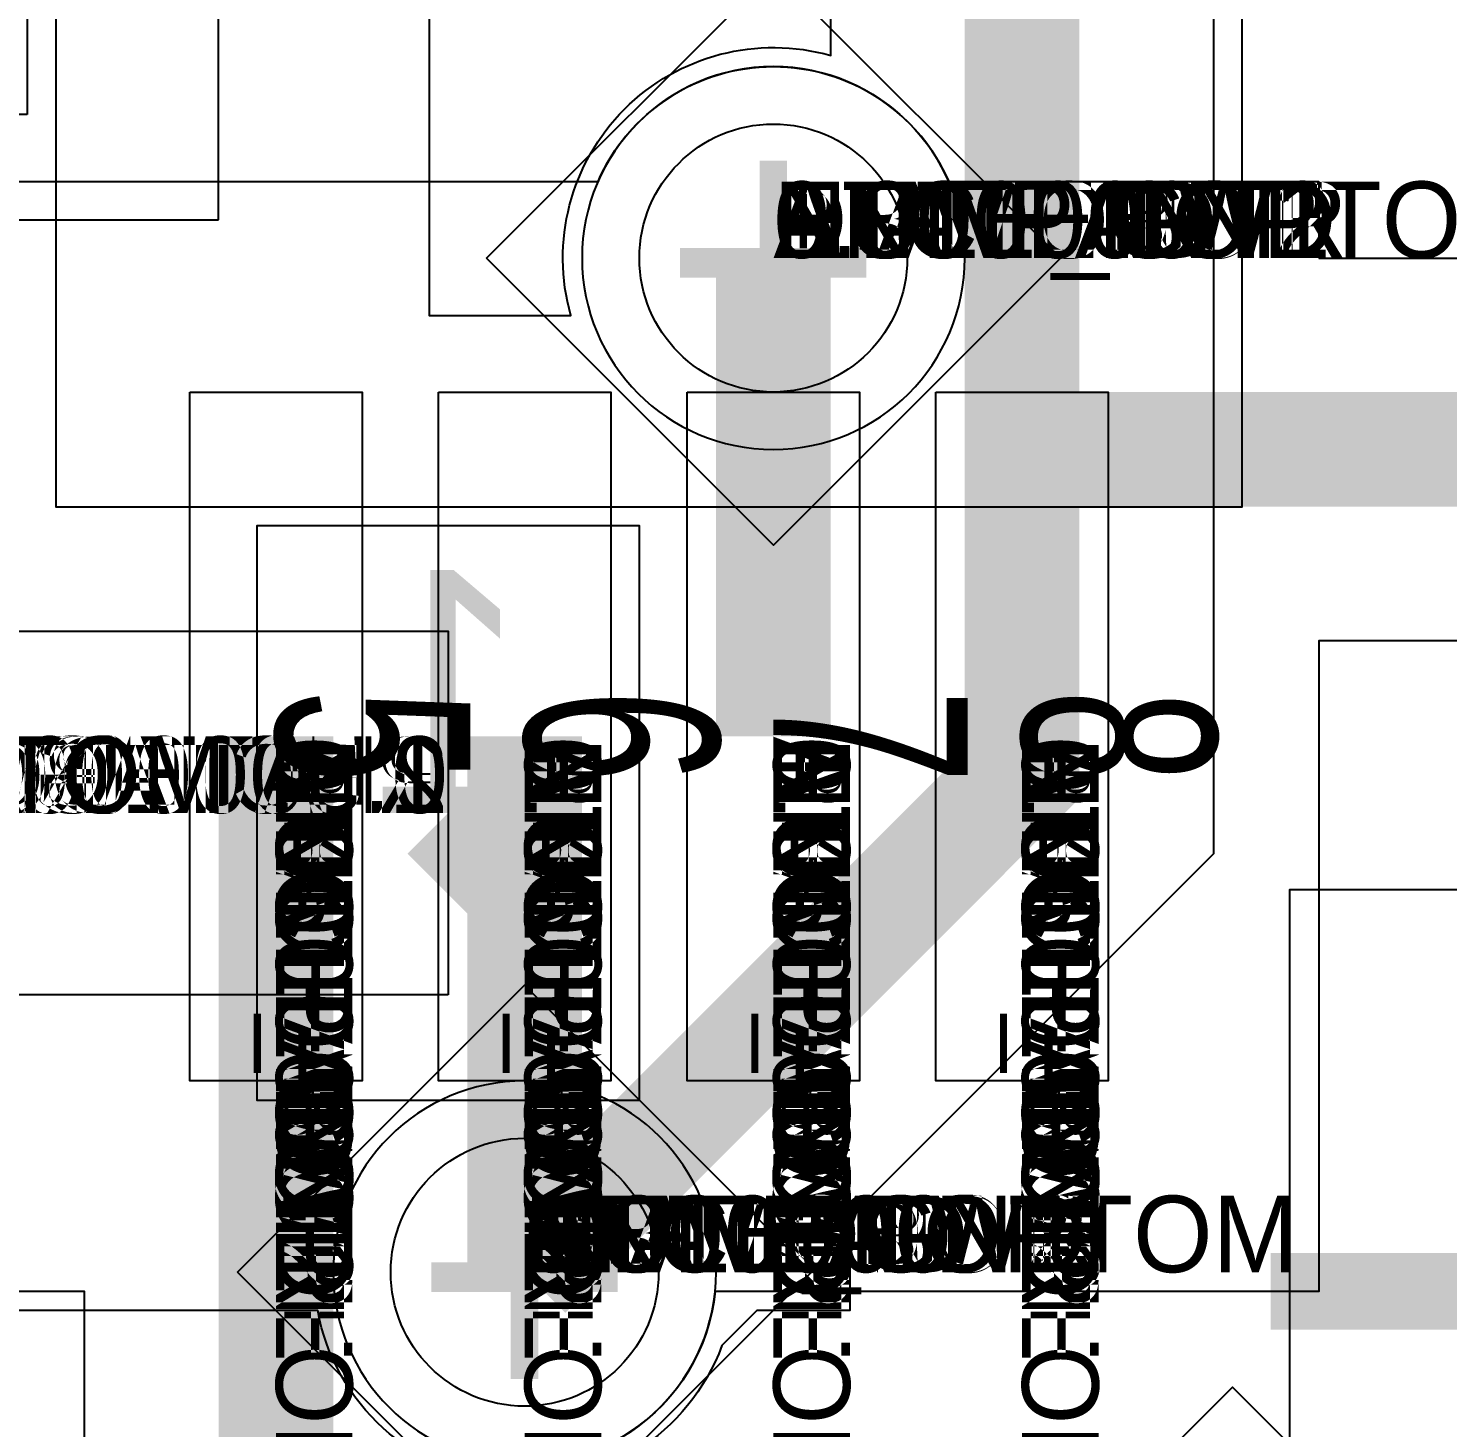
# Model space of a CAD drawing. Extents: x 0 to 323, y 0 to 320.
# Drawn here: x 159.116 to 162.825, y 245.25 to 248.906 of the extents above; entities that cross this region are included whole.
import ezdxf
from ezdxf.enums import TextEntityAlignment as Align

# ---------------------------------------------------------------- set-up
doc = ezdxf.new("R2010")
doc.units = 0
doc.header["$MEASUREMENT"] = 0
doc.layers.get('0').update_dxf_attribs({"linetype": 'CONTINUOUS'})
for name, color, linetype in [('CDN_FIGURES', 7, 'CONTINUOUS'), ('ETCH_BOTTOM', 7, 'CONTINUOUS'), ('ETCH_GND', 3, 'CONTINUOUS'), ('ETCH_INT1', 4, 'CONTINUOUS'), ('ETCH_INT2', 5, 'CONTINUOUS'), ('ETCH_PWR', 6, 'CONTINUOUS'), ('ETCH_TOP', 2, 'CONTINUOUS'), ('MANUFACTURING_NCLEGEND-1-6', 8, 'CONTINUOUS'), ('PACKAGE_GEOMETRY_ASSEMBLY_TOP', 11, 'CONTINUOUS'), ('PACKAGE_GEOMETRY_PIN_NUMBER', 9, 'CONTINUOUS')]:
    doc.layers.add(name, color=color, linetype=linetype)

# ---------------------------------------------------------------- blocks, each defined once
blk = doc.blocks.new('PAD_INFO')
for tag in ['SHAPE_TYPE', 'PAD_HEIGHT', 'PAD_LAYER', 'PAD_TYPE', 'PAD_WIDTH']:
    blk.add_attdef(tag, (0, 0), '', height=0.2)
at = {"flags": 2}
blk.add_attdef('CDN_TYPE', (0, 0), '', height=0.2, dxfattribs=at)
blk = doc.blocks.new('DRILL_INFO')
at = {"flags": 2}
blk.add_attdef('CDN_TYPE', (0, 0), '', height=0.2, dxfattribs=at)
for tag in ['FSHAPE', 'FCHAR', 'DRILL_HEIGHT', 'DIAMETER', 'PLATED', 'DRILL_WIDTH']:
    blk.add_attdef(tag, (0, 0), '', height=0.2)
blk = doc.blocks.new('VIA0700X0300')
at = {"layer": 'ETCH_BOTTOM'}
blk.add_circle((0, 0), 0.35, dxfattribs=at)
at = {"layer": 'ETCH_GND'}
blk.add_circle((0, 0), 0.35, dxfattribs=at)
at = {"layer": 'ETCH_INT1'}
blk.add_circle((0, 0), 0.35, dxfattribs=at)
at = {"layer": 'ETCH_INT2'}
blk.add_circle((0, 0), 0.35, dxfattribs=at)
at = {"layer": 'ETCH_PWR'}
blk.add_circle((0, 0), 0.35, dxfattribs=at)
at = {"layer": 'ETCH_TOP'}
blk.add_circle((0, 0), 0.35, dxfattribs=at)
ref = blk.add_blockref('PAD_INFO', (0, 0))
ref.add_attrib('PAD_LAYER', 'ETCH_TOP', (0, 0), dxfattribs={"height": 0.2})
ref.add_attrib('SHAPE_TYPE', 'NULL', (0, 0), dxfattribs={"height": 0.2})
ref.add_attrib('PAD_TYPE', 'ANTIPAD', (0, 0), dxfattribs={"height": 0.2})
ref.add_attrib('PAD_WIDTH', '0.000000', (0, 0), dxfattribs={"height": 0.2})
ref.add_attrib('PAD_HEIGHT', '0.000000', (0, 0), dxfattribs={"height": 0.2})
ref = blk.add_blockref('PAD_INFO', (0, 0))
ref.add_attrib('PAD_LAYER', 'ETCH_GND', (0, 0), dxfattribs={"height": 0.2})
ref.add_attrib('SHAPE_TYPE', 'NULL', (0, 0), dxfattribs={"height": 0.2})
ref.add_attrib('PAD_TYPE', 'ANTIPAD', (0, 0), dxfattribs={"height": 0.2})
ref.add_attrib('PAD_WIDTH', '0.000000', (0, 0), dxfattribs={"height": 0.2})
ref.add_attrib('PAD_HEIGHT', '0.000000', (0, 0), dxfattribs={"height": 0.2})
ref = blk.add_blockref('PAD_INFO', (0, 0))
ref.add_attrib('PAD_LAYER', 'ETCH_INT1', (0, 0), dxfattribs={"height": 0.2})
ref.add_attrib('SHAPE_TYPE', 'NULL', (0, 0), dxfattribs={"height": 0.2})
ref.add_attrib('PAD_TYPE', 'ANTIPAD', (0, 0), dxfattribs={"height": 0.2})
ref.add_attrib('PAD_WIDTH', '0.000000', (0, 0), dxfattribs={"height": 0.2})
ref.add_attrib('PAD_HEIGHT', '0.000000', (0, 0), dxfattribs={"height": 0.2})
ref = blk.add_blockref('PAD_INFO', (0, 0))
ref.add_attrib('PAD_LAYER', 'ETCH_INT2', (0, 0), dxfattribs={"height": 0.2})
ref.add_attrib('SHAPE_TYPE', 'NULL', (0, 0), dxfattribs={"height": 0.2})
ref.add_attrib('PAD_TYPE', 'ANTIPAD', (0, 0), dxfattribs={"height": 0.2})
ref.add_attrib('PAD_WIDTH', '0.000000', (0, 0), dxfattribs={"height": 0.2})
ref.add_attrib('PAD_HEIGHT', '0.000000', (0, 0), dxfattribs={"height": 0.2})
ref = blk.add_blockref('PAD_INFO', (0, 0))
ref.add_attrib('PAD_LAYER', 'ETCH_PWR', (0, 0), dxfattribs={"height": 0.2})
ref.add_attrib('SHAPE_TYPE', 'NULL', (0, 0), dxfattribs={"height": 0.2})
ref.add_attrib('PAD_TYPE', 'ANTIPAD', (0, 0), dxfattribs={"height": 0.2})
ref.add_attrib('PAD_WIDTH', '0.000000', (0, 0), dxfattribs={"height": 0.2})
ref.add_attrib('PAD_HEIGHT', '0.000000', (0, 0), dxfattribs={"height": 0.2})
ref = blk.add_blockref('PAD_INFO', (0, 0))
ref.add_attrib('PAD_LAYER', 'ETCH_BOTTOM', (0, 0), dxfattribs={"height": 0.2})
ref.add_attrib('SHAPE_TYPE', 'NULL', (0, 0), dxfattribs={"height": 0.2})
ref.add_attrib('PAD_TYPE', 'ANTIPAD', (0, 0), dxfattribs={"height": 0.2})
ref.add_attrib('PAD_WIDTH', '0.000000', (0, 0), dxfattribs={"height": 0.2})
ref.add_attrib('PAD_HEIGHT', '0.000000', (0, 0), dxfattribs={"height": 0.2})
ref = blk.add_blockref('PAD_INFO', (0, 0))
ref.add_attrib('PAD_LAYER', 'ETCH_TOP', (0, 0), dxfattribs={"height": 0.2})
ref.add_attrib('SHAPE_TYPE', 'NULL', (0, 0), dxfattribs={"height": 0.2})
ref.add_attrib('PAD_TYPE', 'THERMAL', (0, 0), dxfattribs={"height": 0.2})
ref.add_attrib('PAD_WIDTH', '0.000000', (0, 0), dxfattribs={"height": 0.2})
ref.add_attrib('PAD_HEIGHT', '0.000000', (0, 0), dxfattribs={"height": 0.2})
ref = blk.add_blockref('PAD_INFO', (0, 0))
ref.add_attrib('PAD_LAYER', 'ETCH_GND', (0, 0), dxfattribs={"height": 0.2})
ref.add_attrib('SHAPE_TYPE', 'NULL', (0, 0), dxfattribs={"height": 0.2})
ref.add_attrib('PAD_TYPE', 'THERMAL', (0, 0), dxfattribs={"height": 0.2})
ref.add_attrib('PAD_WIDTH', '0.000000', (0, 0), dxfattribs={"height": 0.2})
ref.add_attrib('PAD_HEIGHT', '0.000000', (0, 0), dxfattribs={"height": 0.2})
ref = blk.add_blockref('PAD_INFO', (0, 0))
ref.add_attrib('PAD_LAYER', 'ETCH_INT1', (0, 0), dxfattribs={"height": 0.2})
ref.add_attrib('SHAPE_TYPE', 'NULL', (0, 0), dxfattribs={"height": 0.2})
ref.add_attrib('PAD_TYPE', 'THERMAL', (0, 0), dxfattribs={"height": 0.2})
ref.add_attrib('PAD_WIDTH', '0.000000', (0, 0), dxfattribs={"height": 0.2})
ref.add_attrib('PAD_HEIGHT', '0.000000', (0, 0), dxfattribs={"height": 0.2})
ref = blk.add_blockref('PAD_INFO', (0, 0))
ref.add_attrib('PAD_LAYER', 'ETCH_INT2', (0, 0), dxfattribs={"height": 0.2})
ref.add_attrib('SHAPE_TYPE', 'NULL', (0, 0), dxfattribs={"height": 0.2})
ref.add_attrib('PAD_TYPE', 'THERMAL', (0, 0), dxfattribs={"height": 0.2})
ref.add_attrib('PAD_WIDTH', '0.000000', (0, 0), dxfattribs={"height": 0.2})
ref.add_attrib('PAD_HEIGHT', '0.000000', (0, 0), dxfattribs={"height": 0.2})
ref = blk.add_blockref('PAD_INFO', (0, 0))
ref.add_attrib('PAD_LAYER', 'ETCH_PWR', (0, 0), dxfattribs={"height": 0.2})
ref.add_attrib('SHAPE_TYPE', 'NULL', (0, 0), dxfattribs={"height": 0.2})
ref.add_attrib('PAD_TYPE', 'THERMAL', (0, 0), dxfattribs={"height": 0.2})
ref.add_attrib('PAD_WIDTH', '0.000000', (0, 0), dxfattribs={"height": 0.2})
ref.add_attrib('PAD_HEIGHT', '0.000000', (0, 0), dxfattribs={"height": 0.2})
ref = blk.add_blockref('PAD_INFO', (0, 0))
ref.add_attrib('PAD_LAYER', 'ETCH_BOTTOM', (0, 0), dxfattribs={"height": 0.2})
ref.add_attrib('SHAPE_TYPE', 'NULL', (0, 0), dxfattribs={"height": 0.2})
ref.add_attrib('PAD_TYPE', 'THERMAL', (0, 0), dxfattribs={"height": 0.2})
ref.add_attrib('PAD_WIDTH', '0.000000', (0, 0), dxfattribs={"height": 0.2})
ref.add_attrib('PAD_HEIGHT', '0.000000', (0, 0), dxfattribs={"height": 0.2})
ref = blk.add_blockref('PAD_INFO', (0, 0))
ref.add_attrib('PAD_LAYER', 'ETCH_TOP', (0, 0), dxfattribs={"height": 0.2})
ref.add_attrib('SHAPE_TYPE', 'CIRCLE', (0, 0), dxfattribs={"height": 0.2})
ref.add_attrib('PAD_TYPE', 'REGULAR', (0, 0), dxfattribs={"height": 0.2})
ref.add_attrib('PAD_WIDTH', '0.700000', (0, 0), dxfattribs={"height": 0.2})
ref.add_attrib('PAD_HEIGHT', '0.700000', (0, 0), dxfattribs={"height": 0.2})
ref = blk.add_blockref('PAD_INFO', (0, 0))
ref.add_attrib('PAD_LAYER', 'ETCH_GND', (0, 0), dxfattribs={"height": 0.2})
ref.add_attrib('SHAPE_TYPE', 'CIRCLE', (0, 0), dxfattribs={"height": 0.2})
ref.add_attrib('PAD_TYPE', 'REGULAR', (0, 0), dxfattribs={"height": 0.2})
ref.add_attrib('PAD_WIDTH', '0.700000', (0, 0), dxfattribs={"height": 0.2})
ref.add_attrib('PAD_HEIGHT', '0.700000', (0, 0), dxfattribs={"height": 0.2})
ref = blk.add_blockref('PAD_INFO', (0, 0))
ref.add_attrib('PAD_LAYER', 'ETCH_INT1', (0, 0), dxfattribs={"height": 0.2})
ref.add_attrib('SHAPE_TYPE', 'CIRCLE', (0, 0), dxfattribs={"height": 0.2})
ref.add_attrib('PAD_TYPE', 'REGULAR', (0, 0), dxfattribs={"height": 0.2})
ref.add_attrib('PAD_WIDTH', '0.700000', (0, 0), dxfattribs={"height": 0.2})
ref.add_attrib('PAD_HEIGHT', '0.700000', (0, 0), dxfattribs={"height": 0.2})
ref = blk.add_blockref('PAD_INFO', (0, 0))
ref.add_attrib('PAD_LAYER', 'ETCH_INT2', (0, 0), dxfattribs={"height": 0.2})
ref.add_attrib('SHAPE_TYPE', 'CIRCLE', (0, 0), dxfattribs={"height": 0.2})
ref.add_attrib('PAD_TYPE', 'REGULAR', (0, 0), dxfattribs={"height": 0.2})
ref.add_attrib('PAD_WIDTH', '0.700000', (0, 0), dxfattribs={"height": 0.2})
ref.add_attrib('PAD_HEIGHT', '0.700000', (0, 0), dxfattribs={"height": 0.2})
ref = blk.add_blockref('PAD_INFO', (0, 0))
ref.add_attrib('PAD_LAYER', 'ETCH_PWR', (0, 0), dxfattribs={"height": 0.2})
ref.add_attrib('SHAPE_TYPE', 'CIRCLE', (0, 0), dxfattribs={"height": 0.2})
ref.add_attrib('PAD_TYPE', 'REGULAR', (0, 0), dxfattribs={"height": 0.2})
ref.add_attrib('PAD_WIDTH', '0.700000', (0, 0), dxfattribs={"height": 0.2})
ref.add_attrib('PAD_HEIGHT', '0.700000', (0, 0), dxfattribs={"height": 0.2})
ref = blk.add_blockref('PAD_INFO', (0, 0))
ref.add_attrib('PAD_LAYER', 'ETCH_BOTTOM', (0, 0), dxfattribs={"height": 0.2})
ref.add_attrib('SHAPE_TYPE', 'CIRCLE', (0, 0), dxfattribs={"height": 0.2})
ref.add_attrib('PAD_TYPE', 'REGULAR', (0, 0), dxfattribs={"height": 0.2})
ref.add_attrib('PAD_WIDTH', '0.700000', (0, 0), dxfattribs={"height": 0.2})
ref.add_attrib('PAD_HEIGHT', '0.700000', (0, 0), dxfattribs={"height": 0.2})
ref = blk.add_blockref('DRILL_INFO', (0, 0))
ref.add_attrib('DIAMETER', '0.300000', (0, 0), dxfattribs={"height": 0.2})
ref.add_attrib('PLATED', 'PLATED', (0, 0), dxfattribs={"height": 0.2})
ref.add_attrib('FSHAPE', 'DIAMOND', (0, 0), dxfattribs={"height": 0.2})
ref.add_attrib('FCHAR', '+', (0, 0), dxfattribs={"height": 0.2})
ref.add_attrib('DRILL_WIDTH', '1.500000', (0, 0), dxfattribs={"height": 0.2})
ref.add_attrib('DRILL_HEIGHT', '1.500000', (0, 0), dxfattribs={"height": 0.2})
for tag in ['CDN_TYPE', 'PIN']:
    blk.add_attdef(tag, (0, 0), '', height=0.2)
at = {"flags": 2}
for tag in ['PSTKNAME', 'BBV']:
    blk.add_attdef(tag, (0, 0), '', height=0.2, dxfattribs=at)
blk = doc.blocks.new('FIGURE_DIAMOND')
at = {"layer": 'CDN_FIGURES'}
blk.add_lwpolyline([(-0.5, 0), (0, 0.5), (0.5, 0), (0, -0.5)], close=True, dxfattribs=at)
blk = doc.blocks.new('RC1800X0450TS_NS')
at = {"layer": 'ETCH_TOP'}
blk.add_lwpolyline([(-0.9, -0.225), (-0.9, 0.225), (0.9, 0.225), (0.9, -0.225)], close=True, dxfattribs=at)
ref = blk.add_blockref('PAD_INFO', (0, 0))
ref.add_attrib('PAD_LAYER', 'ETCH_TOP', (0, 0), dxfattribs={"height": 0.2})
ref.add_attrib('SHAPE_TYPE', 'NULL', (0, 0), dxfattribs={"height": 0.2})
ref.add_attrib('PAD_TYPE', 'ANTIPAD', (0, 0), dxfattribs={"height": 0.2})
ref.add_attrib('PAD_WIDTH', '0.000000', (0, 0), dxfattribs={"height": 0.2})
ref.add_attrib('PAD_HEIGHT', '0.000000', (0, 0), dxfattribs={"height": 0.2})
ref = blk.add_blockref('PAD_INFO', (0, 0))
ref.add_attrib('PAD_LAYER', 'ETCH_GND', (0, 0), dxfattribs={"height": 0.2})
ref.add_attrib('SHAPE_TYPE', 'NULL', (0, 0), dxfattribs={"height": 0.2})
ref.add_attrib('PAD_TYPE', 'ANTIPAD', (0, 0), dxfattribs={"height": 0.2})
ref.add_attrib('PAD_WIDTH', '0.000000', (0, 0), dxfattribs={"height": 0.2})
ref.add_attrib('PAD_HEIGHT', '0.000000', (0, 0), dxfattribs={"height": 0.2})
ref = blk.add_blockref('PAD_INFO', (0, 0))
ref.add_attrib('PAD_LAYER', 'ETCH_INT1', (0, 0), dxfattribs={"height": 0.2})
ref.add_attrib('SHAPE_TYPE', 'NULL', (0, 0), dxfattribs={"height": 0.2})
ref.add_attrib('PAD_TYPE', 'ANTIPAD', (0, 0), dxfattribs={"height": 0.2})
ref.add_attrib('PAD_WIDTH', '0.000000', (0, 0), dxfattribs={"height": 0.2})
ref.add_attrib('PAD_HEIGHT', '0.000000', (0, 0), dxfattribs={"height": 0.2})
ref = blk.add_blockref('PAD_INFO', (0, 0))
ref.add_attrib('PAD_LAYER', 'ETCH_INT2', (0, 0), dxfattribs={"height": 0.2})
ref.add_attrib('SHAPE_TYPE', 'NULL', (0, 0), dxfattribs={"height": 0.2})
ref.add_attrib('PAD_TYPE', 'ANTIPAD', (0, 0), dxfattribs={"height": 0.2})
ref.add_attrib('PAD_WIDTH', '0.000000', (0, 0), dxfattribs={"height": 0.2})
ref.add_attrib('PAD_HEIGHT', '0.000000', (0, 0), dxfattribs={"height": 0.2})
ref = blk.add_blockref('PAD_INFO', (0, 0))
ref.add_attrib('PAD_LAYER', 'ETCH_PWR', (0, 0), dxfattribs={"height": 0.2})
ref.add_attrib('SHAPE_TYPE', 'NULL', (0, 0), dxfattribs={"height": 0.2})
ref.add_attrib('PAD_TYPE', 'ANTIPAD', (0, 0), dxfattribs={"height": 0.2})
ref.add_attrib('PAD_WIDTH', '0.000000', (0, 0), dxfattribs={"height": 0.2})
ref.add_attrib('PAD_HEIGHT', '0.000000', (0, 0), dxfattribs={"height": 0.2})
ref = blk.add_blockref('PAD_INFO', (0, 0))
ref.add_attrib('PAD_LAYER', 'ETCH_BOTTOM', (0, 0), dxfattribs={"height": 0.2})
ref.add_attrib('SHAPE_TYPE', 'NULL', (0, 0), dxfattribs={"height": 0.2})
ref.add_attrib('PAD_TYPE', 'ANTIPAD', (0, 0), dxfattribs={"height": 0.2})
ref.add_attrib('PAD_WIDTH', '0.000000', (0, 0), dxfattribs={"height": 0.2})
ref.add_attrib('PAD_HEIGHT', '0.000000', (0, 0), dxfattribs={"height": 0.2})
ref = blk.add_blockref('PAD_INFO', (0, 0))
ref.add_attrib('PAD_LAYER', 'ETCH_TOP', (0, 0), dxfattribs={"height": 0.2})
ref.add_attrib('SHAPE_TYPE', 'NULL', (0, 0), dxfattribs={"height": 0.2})
ref.add_attrib('PAD_TYPE', 'THERMAL', (0, 0), dxfattribs={"height": 0.2})
ref.add_attrib('PAD_WIDTH', '0.000000', (0, 0), dxfattribs={"height": 0.2})
ref.add_attrib('PAD_HEIGHT', '0.000000', (0, 0), dxfattribs={"height": 0.2})
ref = blk.add_blockref('PAD_INFO', (0, 0))
ref.add_attrib('PAD_LAYER', 'ETCH_GND', (0, 0), dxfattribs={"height": 0.2})
ref.add_attrib('SHAPE_TYPE', 'NULL', (0, 0), dxfattribs={"height": 0.2})
ref.add_attrib('PAD_TYPE', 'THERMAL', (0, 0), dxfattribs={"height": 0.2})
ref.add_attrib('PAD_WIDTH', '0.000000', (0, 0), dxfattribs={"height": 0.2})
ref.add_attrib('PAD_HEIGHT', '0.000000', (0, 0), dxfattribs={"height": 0.2})
ref = blk.add_blockref('PAD_INFO', (0, 0))
ref.add_attrib('PAD_LAYER', 'ETCH_INT1', (0, 0), dxfattribs={"height": 0.2})
ref.add_attrib('SHAPE_TYPE', 'NULL', (0, 0), dxfattribs={"height": 0.2})
ref.add_attrib('PAD_TYPE', 'THERMAL', (0, 0), dxfattribs={"height": 0.2})
ref.add_attrib('PAD_WIDTH', '0.000000', (0, 0), dxfattribs={"height": 0.2})
ref.add_attrib('PAD_HEIGHT', '0.000000', (0, 0), dxfattribs={"height": 0.2})
ref = blk.add_blockref('PAD_INFO', (0, 0))
ref.add_attrib('PAD_LAYER', 'ETCH_INT2', (0, 0), dxfattribs={"height": 0.2})
ref.add_attrib('SHAPE_TYPE', 'NULL', (0, 0), dxfattribs={"height": 0.2})
ref.add_attrib('PAD_TYPE', 'THERMAL', (0, 0), dxfattribs={"height": 0.2})
ref.add_attrib('PAD_WIDTH', '0.000000', (0, 0), dxfattribs={"height": 0.2})
ref.add_attrib('PAD_HEIGHT', '0.000000', (0, 0), dxfattribs={"height": 0.2})
ref = blk.add_blockref('PAD_INFO', (0, 0))
ref.add_attrib('PAD_LAYER', 'ETCH_PWR', (0, 0), dxfattribs={"height": 0.2})
ref.add_attrib('SHAPE_TYPE', 'NULL', (0, 0), dxfattribs={"height": 0.2})
ref.add_attrib('PAD_TYPE', 'THERMAL', (0, 0), dxfattribs={"height": 0.2})
ref.add_attrib('PAD_WIDTH', '0.000000', (0, 0), dxfattribs={"height": 0.2})
ref.add_attrib('PAD_HEIGHT', '0.000000', (0, 0), dxfattribs={"height": 0.2})
ref = blk.add_blockref('PAD_INFO', (0, 0))
ref.add_attrib('PAD_LAYER', 'ETCH_BOTTOM', (0, 0), dxfattribs={"height": 0.2})
ref.add_attrib('SHAPE_TYPE', 'NULL', (0, 0), dxfattribs={"height": 0.2})
ref.add_attrib('PAD_TYPE', 'THERMAL', (0, 0), dxfattribs={"height": 0.2})
ref.add_attrib('PAD_WIDTH', '0.000000', (0, 0), dxfattribs={"height": 0.2})
ref.add_attrib('PAD_HEIGHT', '0.000000', (0, 0), dxfattribs={"height": 0.2})
ref = blk.add_blockref('PAD_INFO', (0, 0))
ref.add_attrib('PAD_LAYER', 'ETCH_TOP', (0, 0), dxfattribs={"height": 0.2})
ref.add_attrib('SHAPE_TYPE', 'RECTANGLE', (0, 0), dxfattribs={"height": 0.2})
ref.add_attrib('PAD_TYPE', 'REGULAR', (0, 0), dxfattribs={"height": 0.2})
ref.add_attrib('PAD_WIDTH', '1.800000', (0, 0), dxfattribs={"height": 0.2})
ref.add_attrib('PAD_HEIGHT', '0.450000', (0, 0), dxfattribs={"height": 0.2})
ref = blk.add_blockref('PAD_INFO', (0, 0))
ref.add_attrib('PAD_LAYER', 'ETCH_GND', (0, 0), dxfattribs={"height": 0.2})
ref.add_attrib('SHAPE_TYPE', 'NULL', (0, 0), dxfattribs={"height": 0.2})
ref.add_attrib('PAD_TYPE', 'REGULAR', (0, 0), dxfattribs={"height": 0.2})
ref.add_attrib('PAD_WIDTH', '0.000000', (0, 0), dxfattribs={"height": 0.2})
ref.add_attrib('PAD_HEIGHT', '0.000000', (0, 0), dxfattribs={"height": 0.2})
ref = blk.add_blockref('PAD_INFO', (0, 0))
ref.add_attrib('PAD_LAYER', 'ETCH_INT1', (0, 0), dxfattribs={"height": 0.2})
ref.add_attrib('SHAPE_TYPE', 'NULL', (0, 0), dxfattribs={"height": 0.2})
ref.add_attrib('PAD_TYPE', 'REGULAR', (0, 0), dxfattribs={"height": 0.2})
ref.add_attrib('PAD_WIDTH', '0.000000', (0, 0), dxfattribs={"height": 0.2})
ref.add_attrib('PAD_HEIGHT', '0.000000', (0, 0), dxfattribs={"height": 0.2})
ref = blk.add_blockref('PAD_INFO', (0, 0))
ref.add_attrib('PAD_LAYER', 'ETCH_INT2', (0, 0), dxfattribs={"height": 0.2})
ref.add_attrib('SHAPE_TYPE', 'NULL', (0, 0), dxfattribs={"height": 0.2})
ref.add_attrib('PAD_TYPE', 'REGULAR', (0, 0), dxfattribs={"height": 0.2})
ref.add_attrib('PAD_WIDTH', '0.000000', (0, 0), dxfattribs={"height": 0.2})
ref.add_attrib('PAD_HEIGHT', '0.000000', (0, 0), dxfattribs={"height": 0.2})
ref = blk.add_blockref('PAD_INFO', (0, 0))
ref.add_attrib('PAD_LAYER', 'ETCH_PWR', (0, 0), dxfattribs={"height": 0.2})
ref.add_attrib('SHAPE_TYPE', 'NULL', (0, 0), dxfattribs={"height": 0.2})
ref.add_attrib('PAD_TYPE', 'REGULAR', (0, 0), dxfattribs={"height": 0.2})
ref.add_attrib('PAD_WIDTH', '0.000000', (0, 0), dxfattribs={"height": 0.2})
ref.add_attrib('PAD_HEIGHT', '0.000000', (0, 0), dxfattribs={"height": 0.2})
ref = blk.add_blockref('PAD_INFO', (0, 0))
ref.add_attrib('PAD_LAYER', 'ETCH_BOTTOM', (0, 0), dxfattribs={"height": 0.2})
ref.add_attrib('SHAPE_TYPE', 'NULL', (0, 0), dxfattribs={"height": 0.2})
ref.add_attrib('PAD_TYPE', 'REGULAR', (0, 0), dxfattribs={"height": 0.2})
ref.add_attrib('PAD_WIDTH', '0.000000', (0, 0), dxfattribs={"height": 0.2})
ref.add_attrib('PAD_HEIGHT', '0.000000', (0, 0), dxfattribs={"height": 0.2})
ref = blk.add_blockref('DRILL_INFO', (0, 0))
ref.add_attrib('DIAMETER', '0.000000', (0, 0), dxfattribs={"height": 0.2})
ref.add_attrib('PLATED', 'PLATED', (0, 0), dxfattribs={"height": 0.2})
ref.add_attrib('FSHAPE', 'NULL', (0, 0), dxfattribs={"height": 0.2})
ref.add_attrib('DRILL_WIDTH', '0.000000', (0, 0), dxfattribs={"height": 0.2})
ref.add_attrib('DRILL_HEIGHT', '0.000000', (0, 0), dxfattribs={"height": 0.2})
for tag in ['CDN_TYPE', 'PIN']:
    blk.add_attdef(tag, (0, 0), '', height=0.2)
at = {"flags": 2}
for tag in ['PSTKNAME', 'BBV']:
    blk.add_attdef(tag, (0, 0), '', height=0.2, dxfattribs=at)
blk = doc.blocks.new('F59')
at = {"layer": 'PACKAGE_GEOMETRY_ASSEMBLY_TOP'}
blk.add_lwpolyline([(0.6, -2.525), (3.7, -2.525), (3.7, 0.575), (0.6, 0.575)], close=True, dxfattribs=at)
at = {"layer": 'ETCH_TOP'}
for p in [(4.3, 0), (4.3, -1.95), (4.3, -1.3), (4.3, -0.65)]:
    blk.add_blockref('RC1800X0450TS_NS', p, dxfattribs=at)
at = {"flags": 2}
for tag in ['SYMBOL_TYPE', 'CDN_TYPE', 'REFDES']:
    blk.add_attdef(tag, (0, 0), '', height=0.2, dxfattribs=at)
blk = doc.blocks.new('RC1000X1500TS')
at = {"layer": 'ETCH_TOP'}
blk.add_lwpolyline([(-0.5, -0.75), (-0.5, 0.75), (0.5, 0.75), (0.5, -0.75)], close=True, dxfattribs=at)
ref = blk.add_blockref('PAD_INFO', (0, 0))
ref.add_attrib('PAD_LAYER', 'ETCH_TOP', (0, 0), dxfattribs={"height": 0.2})
ref.add_attrib('SHAPE_TYPE', 'NULL', (0, 0), dxfattribs={"height": 0.2})
ref.add_attrib('PAD_TYPE', 'ANTIPAD', (0, 0), dxfattribs={"height": 0.2})
ref.add_attrib('PAD_WIDTH', '0.000000', (0, 0), dxfattribs={"height": 0.2})
ref.add_attrib('PAD_HEIGHT', '0.000000', (0, 0), dxfattribs={"height": 0.2})
ref = blk.add_blockref('PAD_INFO', (0, 0))
ref.add_attrib('PAD_LAYER', 'ETCH_GND', (0, 0), dxfattribs={"height": 0.2})
ref.add_attrib('SHAPE_TYPE', 'NULL', (0, 0), dxfattribs={"height": 0.2})
ref.add_attrib('PAD_TYPE', 'ANTIPAD', (0, 0), dxfattribs={"height": 0.2})
ref.add_attrib('PAD_WIDTH', '0.000000', (0, 0), dxfattribs={"height": 0.2})
ref.add_attrib('PAD_HEIGHT', '0.000000', (0, 0), dxfattribs={"height": 0.2})
ref = blk.add_blockref('PAD_INFO', (0, 0))
ref.add_attrib('PAD_LAYER', 'ETCH_INT1', (0, 0), dxfattribs={"height": 0.2})
ref.add_attrib('SHAPE_TYPE', 'NULL', (0, 0), dxfattribs={"height": 0.2})
ref.add_attrib('PAD_TYPE', 'ANTIPAD', (0, 0), dxfattribs={"height": 0.2})
ref.add_attrib('PAD_WIDTH', '0.000000', (0, 0), dxfattribs={"height": 0.2})
ref.add_attrib('PAD_HEIGHT', '0.000000', (0, 0), dxfattribs={"height": 0.2})
ref = blk.add_blockref('PAD_INFO', (0, 0))
ref.add_attrib('PAD_LAYER', 'ETCH_INT2', (0, 0), dxfattribs={"height": 0.2})
ref.add_attrib('SHAPE_TYPE', 'NULL', (0, 0), dxfattribs={"height": 0.2})
ref.add_attrib('PAD_TYPE', 'ANTIPAD', (0, 0), dxfattribs={"height": 0.2})
ref.add_attrib('PAD_WIDTH', '0.000000', (0, 0), dxfattribs={"height": 0.2})
ref.add_attrib('PAD_HEIGHT', '0.000000', (0, 0), dxfattribs={"height": 0.2})
ref = blk.add_blockref('PAD_INFO', (0, 0))
ref.add_attrib('PAD_LAYER', 'ETCH_PWR', (0, 0), dxfattribs={"height": 0.2})
ref.add_attrib('SHAPE_TYPE', 'NULL', (0, 0), dxfattribs={"height": 0.2})
ref.add_attrib('PAD_TYPE', 'ANTIPAD', (0, 0), dxfattribs={"height": 0.2})
ref.add_attrib('PAD_WIDTH', '0.000000', (0, 0), dxfattribs={"height": 0.2})
ref.add_attrib('PAD_HEIGHT', '0.000000', (0, 0), dxfattribs={"height": 0.2})
ref = blk.add_blockref('PAD_INFO', (0, 0))
ref.add_attrib('PAD_LAYER', 'ETCH_BOTTOM', (0, 0), dxfattribs={"height": 0.2})
ref.add_attrib('SHAPE_TYPE', 'NULL', (0, 0), dxfattribs={"height": 0.2})
ref.add_attrib('PAD_TYPE', 'ANTIPAD', (0, 0), dxfattribs={"height": 0.2})
ref.add_attrib('PAD_WIDTH', '0.000000', (0, 0), dxfattribs={"height": 0.2})
ref.add_attrib('PAD_HEIGHT', '0.000000', (0, 0), dxfattribs={"height": 0.2})
ref = blk.add_blockref('PAD_INFO', (0, 0))
ref.add_attrib('PAD_LAYER', 'ETCH_TOP', (0, 0), dxfattribs={"height": 0.2})
ref.add_attrib('SHAPE_TYPE', 'NULL', (0, 0), dxfattribs={"height": 0.2})
ref.add_attrib('PAD_TYPE', 'THERMAL', (0, 0), dxfattribs={"height": 0.2})
ref.add_attrib('PAD_WIDTH', '0.000000', (0, 0), dxfattribs={"height": 0.2})
ref.add_attrib('PAD_HEIGHT', '0.000000', (0, 0), dxfattribs={"height": 0.2})
ref = blk.add_blockref('PAD_INFO', (0, 0))
ref.add_attrib('PAD_LAYER', 'ETCH_GND', (0, 0), dxfattribs={"height": 0.2})
ref.add_attrib('SHAPE_TYPE', 'NULL', (0, 0), dxfattribs={"height": 0.2})
ref.add_attrib('PAD_TYPE', 'THERMAL', (0, 0), dxfattribs={"height": 0.2})
ref.add_attrib('PAD_WIDTH', '0.000000', (0, 0), dxfattribs={"height": 0.2})
ref.add_attrib('PAD_HEIGHT', '0.000000', (0, 0), dxfattribs={"height": 0.2})
ref = blk.add_blockref('PAD_INFO', (0, 0))
ref.add_attrib('PAD_LAYER', 'ETCH_INT1', (0, 0), dxfattribs={"height": 0.2})
ref.add_attrib('SHAPE_TYPE', 'NULL', (0, 0), dxfattribs={"height": 0.2})
ref.add_attrib('PAD_TYPE', 'THERMAL', (0, 0), dxfattribs={"height": 0.2})
ref.add_attrib('PAD_WIDTH', '0.000000', (0, 0), dxfattribs={"height": 0.2})
ref.add_attrib('PAD_HEIGHT', '0.000000', (0, 0), dxfattribs={"height": 0.2})
ref = blk.add_blockref('PAD_INFO', (0, 0))
ref.add_attrib('PAD_LAYER', 'ETCH_INT2', (0, 0), dxfattribs={"height": 0.2})
ref.add_attrib('SHAPE_TYPE', 'NULL', (0, 0), dxfattribs={"height": 0.2})
ref.add_attrib('PAD_TYPE', 'THERMAL', (0, 0), dxfattribs={"height": 0.2})
ref.add_attrib('PAD_WIDTH', '0.000000', (0, 0), dxfattribs={"height": 0.2})
ref.add_attrib('PAD_HEIGHT', '0.000000', (0, 0), dxfattribs={"height": 0.2})
ref = blk.add_blockref('PAD_INFO', (0, 0))
ref.add_attrib('PAD_LAYER', 'ETCH_PWR', (0, 0), dxfattribs={"height": 0.2})
ref.add_attrib('SHAPE_TYPE', 'NULL', (0, 0), dxfattribs={"height": 0.2})
ref.add_attrib('PAD_TYPE', 'THERMAL', (0, 0), dxfattribs={"height": 0.2})
ref.add_attrib('PAD_WIDTH', '0.000000', (0, 0), dxfattribs={"height": 0.2})
ref.add_attrib('PAD_HEIGHT', '0.000000', (0, 0), dxfattribs={"height": 0.2})
ref = blk.add_blockref('PAD_INFO', (0, 0))
ref.add_attrib('PAD_LAYER', 'ETCH_BOTTOM', (0, 0), dxfattribs={"height": 0.2})
ref.add_attrib('SHAPE_TYPE', 'NULL', (0, 0), dxfattribs={"height": 0.2})
ref.add_attrib('PAD_TYPE', 'THERMAL', (0, 0), dxfattribs={"height": 0.2})
ref.add_attrib('PAD_WIDTH', '0.000000', (0, 0), dxfattribs={"height": 0.2})
ref.add_attrib('PAD_HEIGHT', '0.000000', (0, 0), dxfattribs={"height": 0.2})
ref = blk.add_blockref('PAD_INFO', (0, 0))
ref.add_attrib('PAD_LAYER', 'ETCH_GND', (0, 0), dxfattribs={"height": 0.2})
ref.add_attrib('SHAPE_TYPE', 'NULL', (0, 0), dxfattribs={"height": 0.2})
ref.add_attrib('PAD_TYPE', 'REGULAR', (0, 0), dxfattribs={"height": 0.2})
ref.add_attrib('PAD_WIDTH', '0.000000', (0, 0), dxfattribs={"height": 0.2})
ref.add_attrib('PAD_HEIGHT', '0.000000', (0, 0), dxfattribs={"height": 0.2})
ref = blk.add_blockref('PAD_INFO', (0, 0))
ref.add_attrib('PAD_LAYER', 'ETCH_INT1', (0, 0), dxfattribs={"height": 0.2})
ref.add_attrib('SHAPE_TYPE', 'NULL', (0, 0), dxfattribs={"height": 0.2})
ref.add_attrib('PAD_TYPE', 'REGULAR', (0, 0), dxfattribs={"height": 0.2})
ref.add_attrib('PAD_WIDTH', '0.000000', (0, 0), dxfattribs={"height": 0.2})
ref.add_attrib('PAD_HEIGHT', '0.000000', (0, 0), dxfattribs={"height": 0.2})
ref = blk.add_blockref('PAD_INFO', (0, 0))
ref.add_attrib('PAD_LAYER', 'ETCH_INT2', (0, 0), dxfattribs={"height": 0.2})
ref.add_attrib('SHAPE_TYPE', 'NULL', (0, 0), dxfattribs={"height": 0.2})
ref.add_attrib('PAD_TYPE', 'REGULAR', (0, 0), dxfattribs={"height": 0.2})
ref.add_attrib('PAD_WIDTH', '0.000000', (0, 0), dxfattribs={"height": 0.2})
ref.add_attrib('PAD_HEIGHT', '0.000000', (0, 0), dxfattribs={"height": 0.2})
ref = blk.add_blockref('PAD_INFO', (0, 0))
ref.add_attrib('PAD_LAYER', 'ETCH_PWR', (0, 0), dxfattribs={"height": 0.2})
ref.add_attrib('SHAPE_TYPE', 'NULL', (0, 0), dxfattribs={"height": 0.2})
ref.add_attrib('PAD_TYPE', 'REGULAR', (0, 0), dxfattribs={"height": 0.2})
ref.add_attrib('PAD_WIDTH', '0.000000', (0, 0), dxfattribs={"height": 0.2})
ref.add_attrib('PAD_HEIGHT', '0.000000', (0, 0), dxfattribs={"height": 0.2})
ref = blk.add_blockref('PAD_INFO', (0, 0))
ref.add_attrib('PAD_LAYER', 'ETCH_BOTTOM', (0, 0), dxfattribs={"height": 0.2})
ref.add_attrib('SHAPE_TYPE', 'NULL', (0, 0), dxfattribs={"height": 0.2})
ref.add_attrib('PAD_TYPE', 'REGULAR', (0, 0), dxfattribs={"height": 0.2})
ref.add_attrib('PAD_WIDTH', '0.000000', (0, 0), dxfattribs={"height": 0.2})
ref.add_attrib('PAD_HEIGHT', '0.000000', (0, 0), dxfattribs={"height": 0.2})
ref = blk.add_blockref('DRILL_INFO', (0, 0))
ref.add_attrib('DIAMETER', '0.000000', (0, 0), dxfattribs={"height": 0.2})
ref.add_attrib('PLATED', 'PLATED', (0, 0), dxfattribs={"height": 0.2})
ref.add_attrib('FSHAPE', 'NULL', (0, 0), dxfattribs={"height": 0.2})
ref.add_attrib('DRILL_WIDTH', '0.000000', (0, 0), dxfattribs={"height": 0.2})
ref.add_attrib('DRILL_HEIGHT', '0.000000', (0, 0), dxfattribs={"height": 0.2})
ref = blk.add_blockref('PAD_INFO', (0, 0))
ref.add_attrib('PAD_LAYER', 'ETCH_TOP', (0, 0), dxfattribs={"height": 0.2})
ref.add_attrib('SHAPE_TYPE', 'RECTANGLE', (0, 0), dxfattribs={"height": 0.2})
ref.add_attrib('PAD_TYPE', 'REGULAR', (0, 0), dxfattribs={"height": 0.2})
ref.add_attrib('PAD_WIDTH', '1.000000', (0, 0), dxfattribs={"height": 0.2})
ref.add_attrib('PAD_HEIGHT', '1.500000', (0, 0), dxfattribs={"height": 0.2})
for tag in ['CDN_TYPE', 'PIN']:
    blk.add_attdef(tag, (0, 0), '', height=0.2)
at = {"flags": 2}
for tag in ['PSTKNAME', 'BBV']:
    blk.add_attdef(tag, (0, 0), '', height=0.2, dxfattribs=at)
blk = doc.blocks.new('F56')
at = {"layer": 'PACKAGE_GEOMETRY_ASSEMBLY_TOP'}
blk.add_lwpolyline([(0, -0.475), (1.75, -0.475), (1.75, 0.475), (0, 0.475)], close=True, dxfattribs=at)
at = {"layer": 'ETCH_TOP'}
ref = blk.add_blockref('RC1000X1500TS', (0, 0), dxfattribs=at)
ref.add_attrib('CDN_TYPE', 'PIN', (0, 0), dxfattribs={"height": 0.2})
ref.add_attrib('PIN', '1', (0, 0), dxfattribs={"height": 0.2})
ref = blk.add_blockref('RC1000X1500TS', (1.75, 0), dxfattribs=at)
ref.add_attrib('CDN_TYPE', 'PIN', (0, 0), dxfattribs={"height": 0.2})
ref.add_attrib('PIN', '2', (0, 0), dxfattribs={"height": 0.2})
at = {"flags": 2}
for tag in ['SYMBOL_TYPE', 'CDN_TYPE', 'REFDES']:
    blk.add_attdef(tag, (0, 0), '', height=0.2, dxfattribs=at)

msp = doc.modelspace()

# ---------------------------------------------------------------- linework, layer by layer
at = {"layer": 'ETCH_BOTTOM'}
for points, format in [([(161.2625, 236.9041), (162.564, 238.2056), (167.4605, 238.2056, -0.000416), (167.4615, 238.2066), (167.8125, 238.5576), (167.8125, 243.2554), (165.0127, 243.2554), (165.0127, 242.8054), (162.4125, 242.8054), (162.4125, 243.3569), (161.8383, 243.9312, -0.198912), (161.6625, 244.3555), (161.6625, 244.6055, -0.490245), (162.4125, 245.1866), (162.4125, 246.6556), (163.2226, 246.6556, -0.612319), (164.2026, 246.6556), (165.0127, 246.6556), (165.0127, 244.4556), (167.8125, 244.4556), (167.8125, 247.3576), (171.7625, 251.3076)], "xyb"), ([(156.3125, 250.4556), (159.3383, 250.4556, -1.033799), (160.1627, 249.728), (160.1627, 248.1556), (160.5333, 248.1556, -0.586841), (161.2125, 248.8348), (161.2125, 249.6263, -1.558329), (162.2127, 249.6263), (162.2127, 246.7484), (161.2627, 245.7984), (161.2627, 245.5554), (161.0197, 245.5554), (160.9283, 245.4639, -0.761338), (159.8717, 245.5554), (158.9127, 245.5554)], "xyb"), ([(161.7126, 249.8555, 0.3, 0.3, 0), (161.7126, 246.9555, 0.3, 0.3, 0), (160.4126, 245.6555, 0.3, 0.3, 0)], "xyseb"), ([(160.4126, 245.6555, 0.3, 0.3, 0), (160.4126, 246.6555, 0.3, 0.3, 0), (160.2126, 246.8555, 0.3, 0.3, 0)], "xyseb"), ([(162.3618, 245.6055, 0.2, 0.2, 0), (163.7126, 245.6055, 0.2, 0.2, 0)], "xyseb")]:
    msp.add_lwpolyline(points, format=format, dxfattribs=at)
at = {"layer": 'ETCH_GND'}
for points in [[(161.5627, 248.3055, 1), (160.5625, 248.3055, 1)], [(160.9127, 245.6555, 1), (159.9125, 245.6555, 1)]]:
    msp.add_lwpolyline(points, format="xyb", close=True, dxfattribs=at)
at = {"layer": 'ETCH_INT1'}
for points in [[(161.5627, 248.3055, 1), (160.5625, 248.3055, 1)], [(160.9127, 245.6555, 1), (159.9125, 245.6555, 1)]]:
    msp.add_lwpolyline(points, format="xyb", close=True, dxfattribs=at)
at = {"layer": 'ETCH_INT2'}
for points in [[(161.0626, 248.8056, 1), (161.0626, 247.8054, 1)], [(160.4126, 246.1556, 1), (160.4126, 245.1554, 1)]]:
    msp.add_lwpolyline(points, format="xyb", close=True, dxfattribs=at)
at = {"layer": 'ETCH_PWR'}
msp.add_lwpolyline([(160.9127, 245.6555, 1), (159.9125, 245.6555, 1)], format="xyb", close=True, dxfattribs=at)
at = {"layer": 'ETCH_TOP'}
for points, format in [([(158.9875, 248.5056), (160.6043, 248.5056, -0.654547), (161.5209, 248.5056), (162.4877, 248.5056), (162.4877, 248.3056), (165.189, 248.3056), (168.6877, 244.8069), (168.6877, 185.7806)], "xyb"), ([(161.0626, 247.0555, 0.3, 0.3, 0), (161.0626, 248.3055, 0.3, 0.3, 0)], "xyseb"), ([(161.7126, 247.0555, 0.3, 0.3, 0), (161.7126, 247.8055, 0.3, 0.3, 0), (164.9819, 247.8055, 0.3, 0.3, 0), (168.1876, 244.5998, 0.3, 0.3, 0), (168.1876, 185.2805, 0.3, 0.3, 0), (171.1376, 185.2805, 0.3, 0.3, 0), (173.5626, 182.8555, 0.3, 0.3, 0), (173.5626, 179.9055, 0.3, 0.3, 0), (174.8126, 178.6555, 0.3, 0.3, 0)], "xyseb"), ([(162.4125, 234.1541), (162.4125, 238.9054), (161.5625, 238.9054), (161.5625, 241.8172, -0.760768), (161.5625, 242.9738), (161.5625, 244.6156), (161.6626, 244.6156, -0.662109), (162.6869, 245.0298), (163.1012, 244.6156), (164.8627, 244.6156), (164.8627, 241.7256), (164.9125, 241.7256), (164.9125, 245.9056), (166.1746, 245.9056), (164.7748, 247.3054), (162.4877, 247.3054), (162.4877, 245.6054), (160.9102, 245.6054, -0.475331), (160.2627, 245.1784), (160.2627, 244.3484), (159.8627, 243.9484), (159.8627, 238.9054), (157.5697, 238.9054)], "xyb"), ([(159.7626, 247.0555, 0.3, 0.3, 0), (159.7626, 244.5555, 0.3, 0.3, 0), (158.8726, 243.6655, 0.3, 0.3, 0), (158.2126, 243.6655, 0.3, 0.3, 0)], "xyseb"), ([(160.4126, 247.0555, 0.3, 0.3, 0), (160.4126, 245.6555, 0.3, 0.3, 0)], "xyseb")]:
    msp.add_lwpolyline(points, format=format, dxfattribs=at)
msp.add_lwpolyline([(159.1155, 244.6156), (159.2625, 244.7626), (159.2625, 245.6054), (158.9875, 245.6054)], dxfattribs=at)

# ---------------------------------------------------------------- block references
at = {"rotation": 270}
msp.add_blockref('F59', (161.7126, 251.3555), dxfattribs=at)
at = {"xscale": -1}
for p in [(159.1126, 249.1555), (160.2126, 246.8555)]:
    msp.add_blockref('F56', p, dxfattribs=at)
at = {"layer": 'ETCH_TOP'}
for p in [(161.0626, 248.3055), (157.6126, 246.8555), (160.4126, 245.6555)]:
    msp.add_blockref('VIA0700X0300', p, dxfattribs=at)
at = {"layer": 'MANUFACTURING_NCLEGEND-1-6', "xscale": 1.5, "yscale": 1.5}
for p in [(161.0626, 248.3055), (160.4126, 245.6555), (162.2626, 244.6055)]:
    msp.add_blockref('FIGURE_DIAMOND', p, dxfattribs=at)

# ---------------------------------------------------------------- texts
at = {"layer": 'MANUFACTURING_NCLEGEND-1-6'}
for p in [(161.0626, 248.3055), (160.4126, 245.6555)]:
    msp.add_text('+', height=0.75, dxfattribs=at).set_placement(p, align=Align.MIDDLE_CENTER)
at = {"layer": 'PACKAGE_GEOMETRY_PIN_NUMBER', "text_generation_flag": 2, "width": 0.88}
msp.add_text('1', height=0.635, dxfattribs=at).set_placement((160.2126, 246.8555), align=Align.CENTER)
at = {"layer": 'PACKAGE_GEOMETRY_PIN_NUMBER', "width": 0.649606}
for s, p in [('5', (159.7626, 247.0555)), ('6', (160.4126, 247.0555)), ('7', (161.0626, 247.0555)), ('8', (161.7126, 247.0555))]:
    msp.add_text(s, height=0.508, rotation=270, dxfattribs=at).set_placement(p, align=Align.CENTER)

doc.saveas('drawing.dxf')
